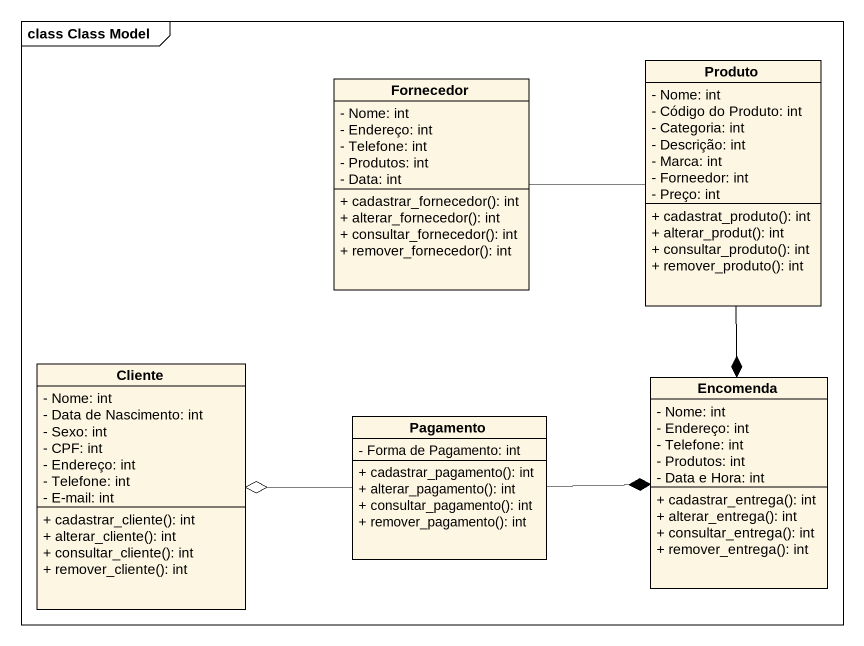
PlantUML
@startuml
mainframe class Class Model
hide circle
hide empty members
skinparam classAttributeIconSize 0
class Fornecedor {
  - Nome: int
  - Endereço: int
  - Telefone: int
  - Produtos: int
  - Data: int
  + cadastrar_fornecedor(): int
  + alterar_fornecedor(): int
  + consultar_fornecedor(): int
  + remover_fornecedor(): int
}
class Produto {
  - Nome: int
  - Código do Produto: int
  - Categoria: int
  - Descrição: int
  - Marca: int
  - Forneedor: int
  - Preço: int
  + cadastrat_produto(): int
  + alterar_produt(): int
  + consultar_produto(): int
  + remover_produto(): int
}
class Cliente {
  - Nome: int
  - Data de Nascimento: int
  - Sexo: int
  - CPF: int
  - Endereço: int
  - Telefone: int
  - E-mail: int
  + cadastrar_cliente(): int
  + alterar_cliente(): int
  + consultar_cliente(): int
  + remover_cliente(): int
}
class Encomenda {
  - Nome: int
  - Endereço: int
  - Telefone: int
  - Produtos: int
  - Data e Hora: int
  + cadastrar_entrega(): int
  + alterar_entrega(): int
  + consultar_entrega(): int
  + remover_entrega(): int
}
class Pagamento {
  - Forma de Pagamento: int
  + cadastrar_pagamento(): int
  + alterar_pagamento(): int
  + consultar_pagamento(): int
  + remover_pagamento(): int
}
Fornecedor -right- Produto
Produto --* Encomenda
Pagamento -left-o Cliente
Pagamento -right-* Encomenda
@enduml
